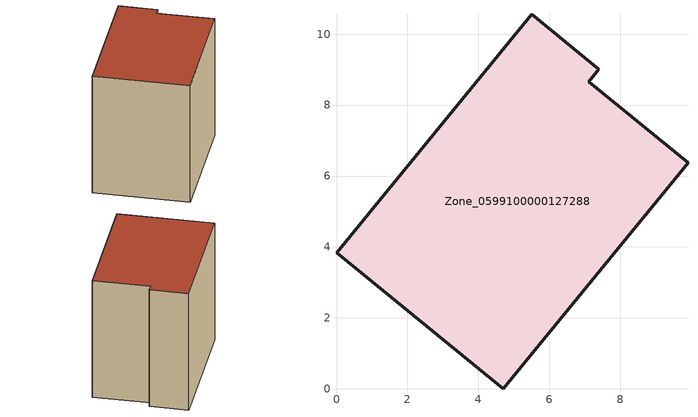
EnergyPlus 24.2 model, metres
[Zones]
Zone_0599100000127288
 floor ground (C_G): 0,3.83 5.5,10.56 7.4,9.01 7.11,8.66 9.91,6.37 4.7,0 z0
 wall outside (C_F): 4.7,0 9.91,6.37 7.11,8.66 7.4,9.01 5.5,10.56 0,3.83 4.7,0 z0:8.19
 roof outside (C_R): 5.5,10.56 0,3.83 4.7,0 9.91,6.37 7.11,8.66 7.4,9.01 z8.19
[BUILDING]
Pand.0599100000127288: North Axis=0; Terrain=City; Loads Convergence Tolerance Value=0.04; Temperature Convergence Tolerance Value=0.4; Solar Distribution=FullExterior; Maximum Number of Warmup Days=25; Minimum Number of Warmup Days=1
[Site:Location]
Rotterdam.The.Hague.AP_ZH_NLD Design_Conditions: Latitude=51.96; Longitude=4.45; Time Zone=1; Elevation=-4.5
[SITE:GROUNDTEMPERATURE:BUILDINGSURFACE]
18, 18, 18, 18, 18, 18, 18, 18, 18, 18, 18, 18
[MATERIAL] Thermal Absorptance=0.9; Solar Absorptance=0.7; Visible Absorptance=0.7
Name | Roughness | Thickness | Conductivity | Density | Specific Heat
G.TI.1946-1964 | MediumSmooth | 0.15 | 1 | 540 | 1210
F.TI.1946-1964 | Rough | 0.3 | 0.857143 | 1920 | 840
R.TI.1946-1964 | MediumRough | 0.2 | 0.277778 | 1500 | 1000
[CONSTRUCTION]
C_G: G.TI.1946-1964
C_F: F.TI.1946-1964
C_R: R.TI.1946-1964
[ZONE]
Zone_0599100000127288: Type=1; Multiplier=1; Ceiling Height=Autocalculate; Volume=Autocalculate; Floor Area=autocalculate; Part of Total Floor Area=Yes
[ZONEINFILTRATION:DESIGNFLOWRATE]
Infil_Zone_0599100000127288: Zone or ZoneList or Space or SpaceList=Zone_0599100000127288; Schedule=AlwaysOn; Design Flow Rate Calculation Method=Flow/Area; Flow Rate per Floor Area=0.003; Constant Term Coefficient=1; Temperature Term Coefficient=0; Velocity Term Coefficient=0; Velocity Squared Term Coefficient=0
[HVACTEMPLATE:ZONE:IDEALLOADSAIRSYSTEM]
Zone_0599100000127288: Maximum Heating Supply Air Temperature=50; Minimum Cooling Supply Air Temperature=13; Maximum Heating Supply Air Humidity Ratio=0.0156; Minimum Cooling Supply Air Humidity Ratio=0.0077; Heating Limit=NoLimit; Cooling Limit=NoLimit; Dehumidification Control Type=ConstantSensibleHeatRatio; Cooling Sensible Heat Ratio=0.7; Dehumidification Setpoint=60; Humidification Control Type=None; Humidification Setpoint=30; Outdoor Air Method=None; Outdoor Air Flow Rate per Person=0.00944; Outdoor Air Flow Rate per Zone Floor Area=0; Outdoor Air Flow Rate per Zone=0; Demand Controlled Ventilation Type=None; Outdoor Air Economizer Type=NoEconomizer; Heat Recovery Type=None; Sensible Heat Recovery Effectiveness=0.7; Latent Heat Recovery Effectiveness=0.65
[ZONECONTROL:THERMOSTAT]
ThermostatControl_Zone_0599100000127288: Zone or ZoneList=Zone_0599100000127288; Control Type Schedule=DualSetpointControlType; Control 1=Thermostat_Zone_0599100000127288; Temperature Difference Between Cutout And Setpoint=0
[THERMOSTATSETPOINT:DUALSETPOINT]
Thermostat_Zone_0599100000127288: Heating Setpoint Temperature Schedule=HeatingSetpoint_Zone_0599100000127288; Cooling Setpoint Temperature Schedule=CoolingSetpoint_Zone_0599100000127288
[SCHEDULE:COMPACT]
HeatingSetpoint_Zone_0599100000127288: Through: 12/31, For: AllDays, Until: 24:00, 21
CoolingSetpoint_Zone_0599100000127288: Through: 12/31, For: AllDays, Until: 24:00, 24
DualSetpointControlType: Through: 12/31, For: AllDays, Until: 24:00, 4
AlwaysOn: Through: 12/31, For: AllDays, Until: 24:00, 1
